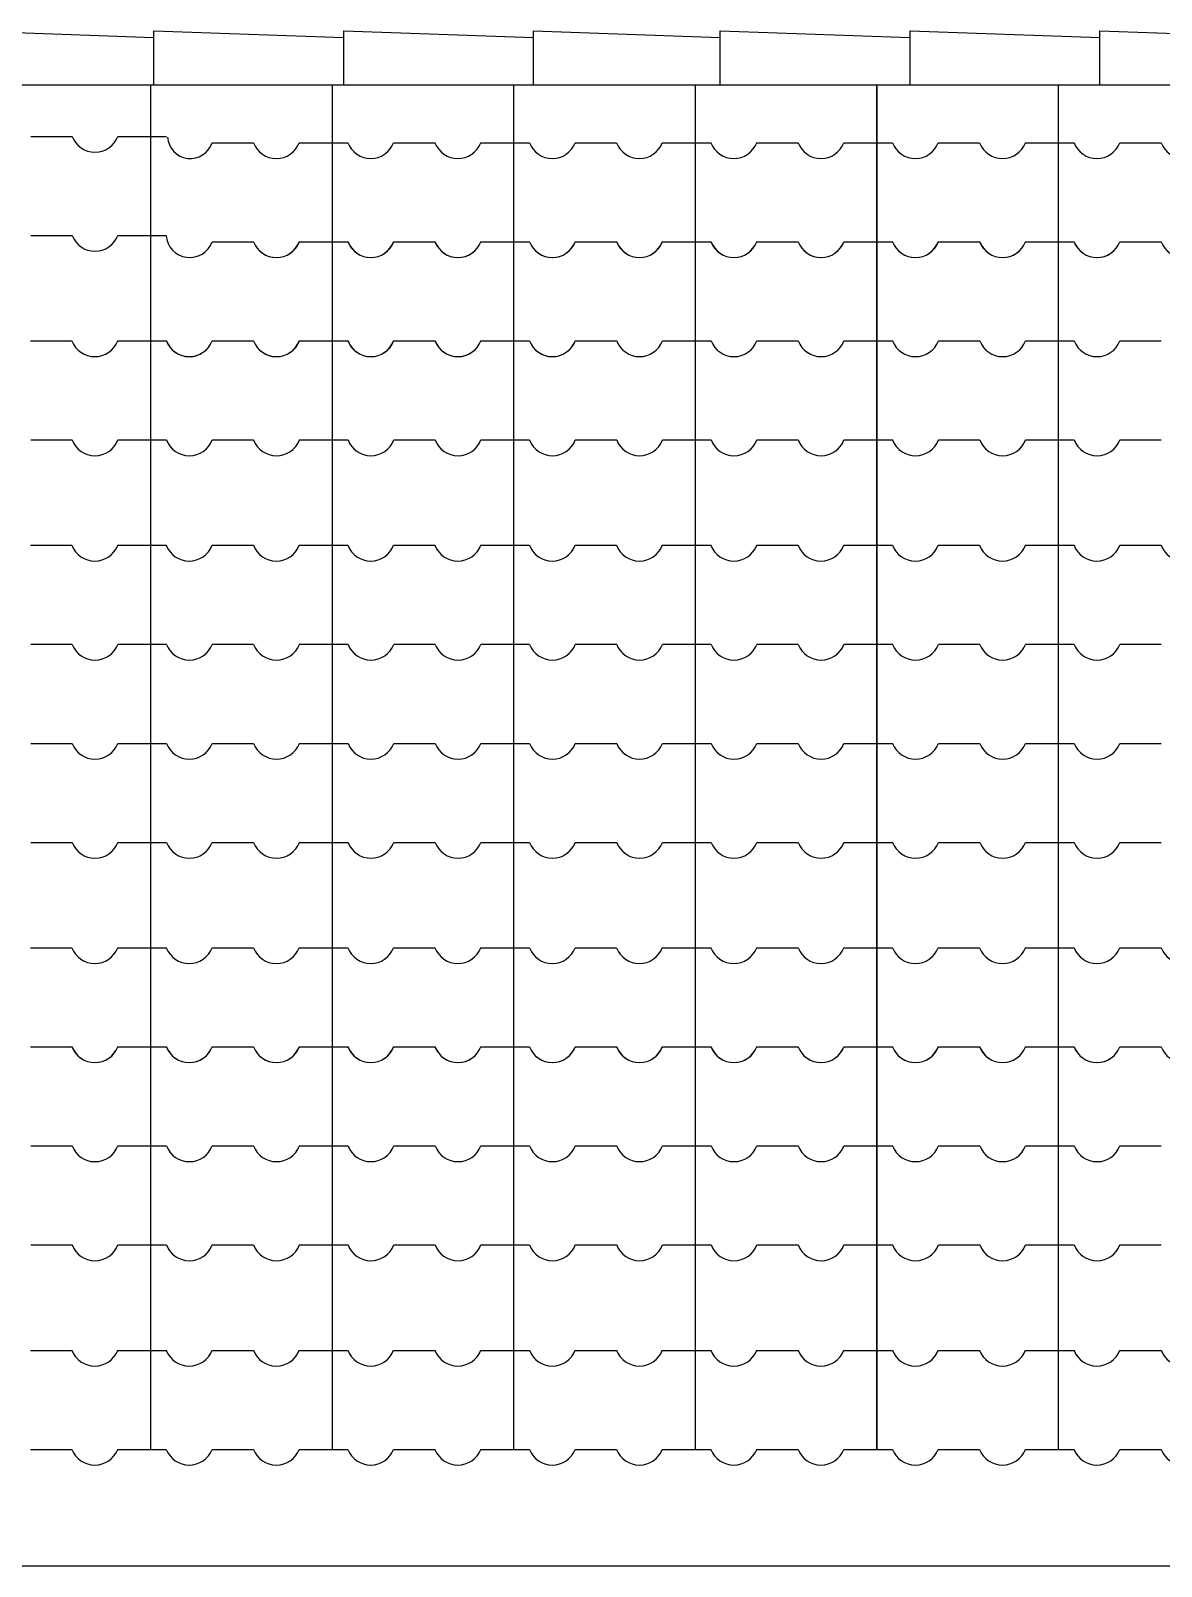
# Model space of a CAD drawing. Extents: x 359 to 444.1, y -24.8 to 1.
# Drawn here: x 370.572 to 371.942, y -7.147 to -5.287 of the extents above; entities that cross this region are included whole.
import ezdxf

# ---------------------------------------------------------------- set-up
doc = ezdxf.new("R2010")
doc.units = 0
doc.header["$LTSCALE"] = 20
for name, color, linetype in [('CORTE', 244, 'CONTINUOUS'), ('VISTAL', 30, 'CONTINUOUS'), ('VISTAP', 244, 'CONTINUOUS')]:
    doc.layers.add(name, color=color, linetype=linetype)

msp = doc.modelspace()

# ---------------------------------------------------------------- linework, layer by layer
at = {"layer": 'CORTE', "color": 1, "linetype": 'CONTINUOUS'}
for p, q in [((370.7172, -5.353), (370.7172, -5.7829)), ((370.9372, -5.353), (370.9372, -5.7829)), ((370.9372, -5.353), (370.9372, -5.7829)), ((371.1572, -5.353), (371.1572, -5.7829)), ((371.3772, -5.353), (371.3772, -5.5429)), ((371.5972, -5.353), (371.5972, -5.5429)), ((371.8172, -5.353), (371.8172, -5.5429)), ((370.5719, -5.4153), (370.6221, -5.4153)), ((370.6774, -5.4153), (370.7172, -5.4153)), ((370.7172, -5.4153), (370.7366, -5.4153)), ((370.7917, -5.4229), (370.8419, -5.4229)), ((370.8972, -5.4229), (370.9371, -5.4229)), ((370.9371, -5.4229), (370.9564, -5.4229)), ((371.0117, -5.4229), (371.0619, -5.4229)), ((371.1172, -5.4229), (371.1571, -5.4229)), ((371.1571, -5.4229), (371.1764, -5.4229)), ((371.2317, -5.4229), (371.2819, -5.4229)), ((371.3372, -5.4229), (371.3771, -5.4229)), ((371.3771, -5.4229), (371.3964, -5.4229)), ((371.4517, -5.4229), (371.5019, -5.4229)), ((371.5572, -5.4229), (371.5971, -5.4229)), ((371.5572, -5.4229), (371.5971, -5.4229)), ((371.5572, -5.4229), (371.5971, -5.4229)), ((371.5971, -5.4229), (371.6164, -5.4229)), ((371.6717, -5.4229), (371.7219, -5.4229)), ((371.7772, -5.4229), (371.8171, -5.4229)), ((371.8171, -5.4229), (371.8364, -5.4229)), ((371.8917, -5.4229), (371.9419, -5.4229)), ((370.5719, -5.5353), (370.6221, -5.5353)), ((370.6774, -5.5353), (370.7172, -5.5353)), ((370.7172, -5.5353), (370.7366, -5.5353)), ((370.7917, -5.5429), (370.8419, -5.5429)), ((370.7919, -5.5429), (370.8421, -5.5429)), ((370.8972, -5.5429), (370.9371, -5.5429)), ((370.8974, -5.5429), (370.9372, -5.5429)), ((370.9371, -5.5429), (370.9564, -5.5429)), ((370.9372, -5.5429), (370.9566, -5.5429)), ((370.9372, -5.5429), (370.9372, -6.0305)), ((371.0117, -5.5429), (371.0619, -5.5429)), ((371.0119, -5.5429), (371.0621, -5.5429)), ((371.1172, -5.5429), (371.1571, -5.5429)), ((371.1174, -5.5429), (371.1572, -5.5429)), ((371.1571, -5.5429), (371.1764, -5.5429)), ((371.1572, -5.5429), (371.1766, -5.5429)), ((371.1572, -5.5429), (371.1572, -6.0305)), ((371.2317, -5.5429), (371.2819, -5.5429)), ((371.2319, -5.5429), (371.2821, -5.5429)), ((371.3372, -5.5429), (371.3771, -5.5429)), ((371.3374, -5.5429), (371.3772, -5.5429)), ((371.3771, -5.5429), (371.3964, -5.5429)), ((371.3772, -5.5429), (371.3966, -5.5429)), ((371.3772, -5.5429), (371.3772, -6.0305)), ((371.4517, -5.5429), (371.5019, -5.5429)), ((371.4519, -5.5429), (371.5021, -5.5429)), ((371.5572, -5.5429), (371.5971, -5.5429)), ((371.5572, -5.5429), (371.5972, -5.5429)), ((371.5572, -5.5429), (371.5971, -5.5429)), ((371.5574, -5.5429), (371.5972, -5.5429)), ((371.5574, -5.5429), (371.5972, -5.5429)), ((371.5574, -5.5429), (371.5972, -5.5429)), ((371.5971, -5.5429), (371.6164, -5.5429)), ((371.5972, -5.5429), (371.6166, -5.5429)), ((371.5972, -5.5429), (371.5972, -5.9029)), ((371.5972, -5.5429), (371.5972, -6.0305)), ((371.5972, -5.5429), (371.5972, -6.0305)), ((371.5972, -5.5429), (371.5972, -6.0305)), ((371.6717, -5.5429), (371.7219, -5.5429)), ((371.6719, -5.5429), (371.7221, -5.5429)), ((371.7772, -5.5429), (371.8171, -5.5429)), ((371.7774, -5.5429), (371.8172, -5.5429)), ((371.8171, -5.5429), (371.8364, -5.5429)), ((371.8172, -5.5429), (371.8366, -5.5429)), ((371.8172, -5.5429), (371.8172, -6.0305)), ((371.8917, -5.5429), (371.9419, -5.5429)), ((371.8919, -5.5429), (371.9421, -5.5429)), ((370.5717, -5.6629), (370.6219, -5.6629)), ((370.6772, -5.6629), (370.7171, -5.6629)), ((370.7171, -5.6629), (370.7364, -5.6629)), ((370.7917, -5.6629), (370.8419, -5.6629)), ((370.7919, -5.6629), (370.8421, -5.6629)), ((370.8972, -5.6629), (370.9371, -5.6629)), ((370.8972, -5.6629), (370.9371, -5.6629)), ((370.8974, -5.6629), (370.9372, -5.6629)), ((370.9371, -5.6629), (370.9564, -5.6629)), ((370.9371, -5.6629), (370.9564, -5.6629)), ((370.9372, -5.6629), (370.9566, -5.6629)), ((371.0117, -5.6629), (371.0619, -5.6629)), ((371.0119, -5.6629), (371.0621, -5.6629)), ((371.1172, -5.6629), (371.1571, -5.6629)), ((371.1174, -5.6629), (371.1572, -5.6629)), ((371.1571, -5.6629), (371.1764, -5.6629)), ((371.1572, -5.6629), (371.1766, -5.6629)), ((371.2319, -5.6629), (371.2821, -5.6629)), ((371.3374, -5.6629), (371.3772, -5.6629)), ((371.3772, -5.6629), (371.3966, -5.6629)), ((371.4519, -5.6629), (371.5021, -5.6629)), ((371.5574, -5.6629), (371.5972, -5.6629)), ((371.5574, -5.6629), (371.5972, -5.6629)), ((371.5972, -5.6629), (371.6166, -5.6629)), ((371.6719, -5.6629), (371.7221, -5.6629)), ((371.7774, -5.6629), (371.8172, -5.6629)), ((371.8172, -5.6629), (371.8366, -5.6629)), ((371.8919, -5.6629), (371.9421, -5.6629)), ((370.5719, -5.7829), (370.6221, -5.7829)), ((370.5719, -5.7829), (370.6221, -5.7829)), ((370.6774, -5.7829), (370.7172, -5.7829)), ((370.6774, -5.7829), (370.7172, -5.7829)), ((370.7172, -5.7829), (370.7366, -5.7829)), ((370.7172, -5.7829), (370.7366, -5.7829)), ((370.7172, -5.7829), (370.7172, -6.5181)), ((370.7919, -5.7829), (370.8421, -5.7829)), ((370.7919, -5.7829), (370.8421, -5.7829)), ((370.7919, -5.7829), (370.8421, -5.7829)), ((370.8974, -5.7829), (370.9372, -5.7829)), ((370.8974, -5.7829), (370.9372, -5.7829)), ((370.8974, -5.7829), (370.9372, -5.7829)), ((370.8974, -5.7829), (370.9372, -5.7829)), ((370.8974, -5.7829), (370.9372, -5.7829)), ((370.9372, -5.7829), (370.9566, -5.7829)), ((370.9372, -5.7829), (370.9566, -5.7829)), ((370.9372, -5.7829), (370.9566, -5.7829)), ((370.9372, -5.7829), (370.9566, -5.7829)), ((370.9372, -5.7829), (370.9566, -5.7829)), ((371.0119, -5.7829), (371.0621, -5.7829)), ((371.0119, -5.7829), (371.0621, -5.7829)), ((371.0119, -5.7829), (371.0621, -5.7829)), ((371.1174, -5.7829), (371.1572, -5.7829)), ((371.1174, -5.7829), (371.1572, -5.7829)), ((371.1174, -5.7829), (371.1572, -5.7829)), ((371.1572, -5.7829), (371.1766, -5.7829)), ((371.1572, -5.7829), (371.1766, -5.7829)), ((371.1572, -5.7829), (371.1766, -5.7829)), ((371.2319, -5.7829), (371.2821, -5.7829)), ((371.3374, -5.7829), (371.3772, -5.7829)), ((371.3772, -5.7829), (371.3966, -5.7829)), ((371.4519, -5.7829), (371.5021, -5.7829)), ((371.5574, -5.7829), (371.5972, -5.7829)), ((371.5574, -5.7829), (371.5972, -5.7829)), ((371.5972, -5.7829), (371.6166, -5.7829)), ((371.6719, -5.7829), (371.7221, -5.7829)), ((371.7774, -5.7829), (371.8172, -5.7829)), ((371.8172, -5.7829), (371.8366, -5.7829)), ((371.8919, -5.7829), (371.9421, -5.7829)), ((370.9372, -5.797), (370.9372, -6.5181)), ((371.1572, -5.7987), (371.1572, -6.5181)), ((370.5717, -5.9105), (370.6219, -5.9105)), ((370.6772, -5.9105), (370.7171, -5.9105)), ((370.7171, -5.9105), (370.7364, -5.9105)), ((370.7917, -5.9105), (370.8419, -5.9105)), ((370.8972, -5.9105), (370.9371, -5.9105)), ((370.9371, -5.9105), (370.9564, -5.9105)), ((371.0117, -5.9105), (371.0619, -5.9105)), ((371.1172, -5.9105), (371.1571, -5.9105)), ((371.1571, -5.9105), (371.1764, -5.9105)), ((371.2317, -5.9105), (371.2819, -5.9105)), ((371.3372, -5.9105), (371.3771, -5.9105)), ((371.3771, -5.9105), (371.3964, -5.9105)), ((371.3772, -5.9087), (371.3772, -6.5181)), ((371.4517, -5.9105), (371.5019, -5.9105)), ((371.5572, -5.9105), (371.5971, -5.9105)), ((371.5572, -5.9105), (371.5971, -5.9105)), ((371.5971, -5.9105), (371.6164, -5.9105)), ((371.6717, -5.9105), (371.7219, -5.9105)), ((371.7772, -5.9105), (371.8171, -5.9105)), ((371.8171, -5.9105), (371.8364, -5.9105)), ((371.8172, -5.9051), (371.8172, -6.5181)), ((371.8917, -5.9105), (371.9419, -5.9105)), ((371.5972, -6.0132), (371.5972, -6.5181)), ((371.5972, -6.0184), (371.5972, -6.3905)), ((370.5719, -6.0305), (370.6221, -6.0305)), ((370.5719, -6.0305), (370.6221, -6.0305)), ((370.6774, -6.0305), (370.7172, -6.0305)), ((370.6774, -6.0305), (370.7172, -6.0305)), ((370.7172, -6.0305), (370.7366, -6.0305)), ((370.7172, -6.0305), (370.7366, -6.0305)), ((370.7919, -6.0305), (370.8421, -6.0305)), ((370.7919, -6.0305), (370.8421, -6.0305)), ((370.8974, -6.0305), (370.9372, -6.0305)), ((370.8974, -6.0305), (370.9372, -6.0305)), ((370.9372, -6.0305), (370.9566, -6.0305)), ((370.9372, -6.0305), (370.9566, -6.0305)), ((371.0119, -6.0305), (371.0621, -6.0305)), ((371.0119, -6.0305), (371.0621, -6.0305)), ((371.1174, -6.0305), (371.1572, -6.0305)), ((371.1174, -6.0305), (371.1572, -6.0305)), ((371.1572, -6.0305), (371.1766, -6.0305)), ((371.1572, -6.0305), (371.1766, -6.0305)), ((371.2319, -6.0305), (371.2821, -6.0305)), ((371.2319, -6.0305), (371.2821, -6.0305)), ((371.3374, -6.0305), (371.3772, -6.0305)), ((371.3374, -6.0305), (371.3772, -6.0305)), ((371.3772, -6.0305), (371.3966, -6.0305)), ((371.3772, -6.0305), (371.3966, -6.0305)), ((371.4519, -6.0305), (371.5021, -6.0305)), ((371.4519, -6.0305), (371.5021, -6.0305)), ((371.5574, -6.0305), (371.5972, -6.0305)), ((371.5574, -6.0305), (371.5972, -6.0305)), ((371.5574, -6.0305), (371.5972, -6.0305)), ((371.5574, -6.0305), (371.5972, -6.0305)), ((371.5574, -6.0305), (371.5972, -6.0305)), ((371.5574, -6.0305), (371.5972, -6.0305)), ((371.5972, -6.0305), (371.5972, -6.5181)), ((371.5972, -6.0305), (371.6166, -6.0305)), ((371.5972, -6.0305), (371.6166, -6.0305)), ((371.6719, -6.0305), (371.7221, -6.0305)), ((371.6719, -6.0305), (371.7221, -6.0305)), ((371.7774, -6.0305), (371.8172, -6.0305)), ((371.7774, -6.0305), (371.8172, -6.0305)), ((371.8172, -6.0305), (371.8366, -6.0305)), ((371.8172, -6.0305), (371.8366, -6.0305)), ((371.8919, -6.0305), (371.9421, -6.0305)), ((371.8919, -6.0305), (371.9421, -6.0305)), ((370.5719, -6.1505), (370.6221, -6.1505)), ((370.6774, -6.1505), (370.7172, -6.1505)), ((370.7172, -6.1505), (370.7366, -6.1505)), ((370.7919, -6.1505), (370.8421, -6.1505)), ((370.8974, -6.1505), (370.9372, -6.1505)), ((370.9372, -6.1505), (370.9566, -6.1505)), ((371.0119, -6.1505), (371.0621, -6.1505)), ((371.1174, -6.1505), (371.1572, -6.1505)), ((371.1572, -6.1505), (371.1766, -6.1505)), ((371.2319, -6.1505), (371.2821, -6.1505)), ((371.3374, -6.1505), (371.3772, -6.1505)), ((371.3772, -6.1505), (371.3966, -6.1505)), ((371.4519, -6.1505), (371.5021, -6.1505)), ((371.5574, -6.1505), (371.5972, -6.1505)), ((371.5574, -6.1505), (371.5972, -6.1505)), ((371.5574, -6.1505), (371.5972, -6.1505)), ((371.5972, -6.1505), (371.6166, -6.1505)), ((371.6719, -6.1505), (371.7221, -6.1505)), ((371.7774, -6.1505), (371.8172, -6.1505)), ((371.8172, -6.1505), (371.8366, -6.1505)), ((371.8919, -6.1505), (371.9421, -6.1505)), ((370.5719, -6.2705), (370.6221, -6.2705)), ((370.6774, -6.2705), (370.7172, -6.2705)), ((370.7172, -6.2705), (370.7366, -6.2705)), ((370.7919, -6.2705), (370.8421, -6.2705)), ((370.8974, -6.2705), (370.9372, -6.2705)), ((370.9372, -6.2705), (370.9566, -6.2705)), ((371.0119, -6.2705), (371.0621, -6.2705)), ((371.1174, -6.2705), (371.1572, -6.2705)), ((371.1572, -6.2705), (371.1766, -6.2705)), ((371.2319, -6.2705), (371.2821, -6.2705)), ((371.3374, -6.2705), (371.3772, -6.2705)), ((371.3772, -6.2705), (371.3966, -6.2705)), ((371.4519, -6.2705), (371.5021, -6.2705)), ((371.5574, -6.2705), (371.5972, -6.2705)), ((371.5574, -6.2705), (371.5972, -6.2705)), ((371.5574, -6.2705), (371.5972, -6.2705)), ((371.5972, -6.2705), (371.6166, -6.2705)), ((371.6719, -6.2705), (371.7221, -6.2705)), ((371.7774, -6.2705), (371.8172, -6.2705)), ((371.8172, -6.2705), (371.8366, -6.2705)), ((371.8919, -6.2705), (371.9421, -6.2705)), ((370.5717, -6.3981), (370.6219, -6.3981)), ((370.6772, -6.3981), (370.7171, -6.3981)), ((370.7171, -6.3981), (370.7364, -6.3981)), ((370.7917, -6.3981), (370.8419, -6.3981)), ((370.8972, -6.3981), (370.9371, -6.3981)), ((370.9371, -6.3981), (370.9564, -6.3981)), ((371.0117, -6.3981), (371.0619, -6.3981)), ((371.1172, -6.3981), (371.1571, -6.3981)), ((371.1571, -6.3981), (371.1764, -6.3981)), ((371.2317, -6.3981), (371.2819, -6.3981)), ((371.3372, -6.3981), (371.3771, -6.3981)), ((371.3771, -6.3981), (371.3964, -6.3981)), ((371.4517, -6.3981), (371.5019, -6.3981)), ((371.5572, -6.3981), (371.5971, -6.3981)), ((371.5572, -6.3981), (371.5971, -6.3981)), ((371.5572, -6.3981), (371.5971, -6.3981)), ((371.5971, -6.3981), (371.6164, -6.3981)), ((371.6717, -6.3981), (371.7219, -6.3981)), ((371.7772, -6.3981), (371.8171, -6.3981)), ((371.8171, -6.3981), (371.8364, -6.3981)), ((371.8917, -6.3981), (371.9419, -6.3981)), ((370.5717, -6.5181), (370.6219, -6.5181)), ((370.5719, -6.5181), (370.6221, -6.5181)), ((370.6772, -6.5181), (370.7171, -6.5181)), ((370.6774, -6.5181), (370.7172, -6.5181)), ((370.7171, -6.5181), (370.7364, -6.5181)), ((370.7172, -6.5181), (370.7366, -6.5181)), ((370.7172, -6.5181), (370.7172, -7.0058)), ((370.7917, -6.5181), (370.8419, -6.5181)), ((370.7919, -6.5181), (370.8421, -6.5181)), ((370.8972, -6.5181), (370.9371, -6.5181)), ((370.8974, -6.5181), (370.9372, -6.5181)), ((370.9371, -6.5181), (370.9564, -6.5181)), ((370.9372, -6.5181), (370.9566, -6.5181)), ((370.9372, -6.5181), (370.9372, -7.0058)), ((371.0117, -6.5181), (371.0619, -6.5181)), ((371.0119, -6.5181), (371.0621, -6.5181)), ((371.1172, -6.5181), (371.1571, -6.5181)), ((371.1174, -6.5181), (371.1572, -6.5181)), ((371.1571, -6.5181), (371.1764, -6.5181)), ((371.1572, -6.5181), (371.1766, -6.5181)), ((371.1572, -6.5181), (371.1572, -7.0058)), ((371.2317, -6.5181), (371.2819, -6.5181)), ((371.2319, -6.5181), (371.2821, -6.5181)), ((371.3372, -6.5181), (371.3771, -6.5181)), ((371.3374, -6.5181), (371.3772, -6.5181)), ((371.3771, -6.5181), (371.3964, -6.5181)), ((371.3772, -6.5181), (371.3966, -6.5181)), ((371.3772, -6.5181), (371.3772, -7.0058)), ((371.4517, -6.5181), (371.5019, -6.5181)), ((371.4519, -6.5181), (371.5021, -6.5181)), ((371.5572, -6.5181), (371.5971, -6.5181)), ((371.5572, -6.5181), (371.5972, -6.5181)), ((371.5572, -6.5181), (371.5971, -6.5181)), ((371.5574, -6.5181), (371.5972, -6.5181)), ((371.5574, -6.5181), (371.5972, -6.5181)), ((371.5574, -6.5181), (371.5972, -6.5181)), ((371.5971, -6.5181), (371.6164, -6.5181)), ((371.5972, -6.5181), (371.5972, -7.0058)), ((371.5972, -6.5181), (371.5972, -6.8781)), ((371.5972, -6.5181), (371.5972, -7.0058)), ((371.5972, -6.5181), (371.6166, -6.5181)), ((371.5972, -6.5181), (371.5972, -7.0058)), ((371.6717, -6.5181), (371.7219, -6.5181)), ((371.6719, -6.5181), (371.7221, -6.5181)), ((371.7772, -6.5181), (371.8171, -6.5181)), ((371.7774, -6.5181), (371.8172, -6.5181)), ((371.8171, -6.5181), (371.8364, -6.5181)), ((371.8172, -6.5181), (371.8172, -7.0058)), ((371.8172, -6.5181), (371.8366, -6.5181)), ((371.8917, -6.5181), (371.9419, -6.5181)), ((371.8919, -6.5181), (371.9421, -6.5181)), ((370.5719, -6.6381), (370.6221, -6.6381)), ((370.6774, -6.6381), (370.7172, -6.6381)), ((370.7172, -6.6381), (370.7366, -6.6381)), ((370.7919, -6.6381), (370.8421, -6.6381)), ((370.8974, -6.6381), (370.9372, -6.6381)), ((370.9372, -6.6381), (370.9566, -6.6381)), ((371.0119, -6.6381), (371.0621, -6.6381)), ((371.1174, -6.6381), (371.1572, -6.6381)), ((371.1572, -6.6381), (371.1766, -6.6381)), ((371.2319, -6.6381), (371.2821, -6.6381)), ((371.3374, -6.6381), (371.3772, -6.6381)), ((371.3772, -6.6381), (371.3966, -6.6381)), ((371.4519, -6.6381), (371.5021, -6.6381)), ((371.5574, -6.6381), (371.5972, -6.6381)), ((371.5574, -6.6381), (371.5972, -6.6381)), ((371.5972, -6.6381), (371.6166, -6.6381)), ((371.6719, -6.6381), (371.7221, -6.6381)), ((371.7774, -6.6381), (371.8172, -6.6381)), ((371.8172, -6.6381), (371.8366, -6.6381)), ((371.8919, -6.6381), (371.9421, -6.6381)), ((370.5719, -6.7581), (370.6221, -6.7581)), ((370.6774, -6.7581), (370.7172, -6.7581)), ((370.7172, -6.7581), (370.7366, -6.7581)), ((370.7919, -6.7581), (370.8421, -6.7581)), ((370.8974, -6.7581), (370.9372, -6.7581)), ((370.9372, -6.7581), (370.9566, -6.7581)), ((371.0119, -6.7581), (371.0621, -6.7581)), ((371.1174, -6.7581), (371.1572, -6.7581)), ((371.1572, -6.7581), (371.1766, -6.7581)), ((371.2319, -6.7581), (371.2821, -6.7581)), ((371.3374, -6.7581), (371.3772, -6.7581)), ((371.3772, -6.7581), (371.3966, -6.7581)), ((371.4519, -6.7581), (371.5021, -6.7581)), ((371.5574, -6.7581), (371.5972, -6.7581)), ((371.5574, -6.7581), (371.5972, -6.7581)), ((371.5972, -6.7581), (371.6166, -6.7581)), ((371.6719, -6.7581), (371.7221, -6.7581)), ((371.7774, -6.7581), (371.8172, -6.7581)), ((371.8172, -6.7581), (371.8366, -6.7581)), ((371.8919, -6.7581), (371.9421, -6.7581)), ((370.5717, -6.8858), (370.6219, -6.8858)), ((370.6772, -6.8858), (370.7171, -6.8858)), ((370.7171, -6.8858), (370.7364, -6.8858)), ((370.7917, -6.8858), (370.8419, -6.8858)), ((370.8972, -6.8858), (370.9371, -6.8858)), ((370.9371, -6.8858), (370.9564, -6.8858)), ((371.0117, -6.8858), (371.0619, -6.8858)), ((371.1172, -6.8858), (371.1571, -6.8858)), ((371.1571, -6.8858), (371.1764, -6.8858)), ((371.2317, -6.8858), (371.2819, -6.8858)), ((371.3372, -6.8858), (371.3771, -6.8858)), ((371.3771, -6.8858), (371.3964, -6.8858)), ((371.4517, -6.8858), (371.5019, -6.8858)), ((371.5572, -6.8858), (371.5971, -6.8858)), ((371.5572, -6.8858), (371.5971, -6.8858)), ((371.5971, -6.8858), (371.6164, -6.8858)), ((371.6717, -6.8858), (371.7219, -6.8858)), ((371.7772, -6.8858), (371.8171, -6.8858)), ((371.8171, -6.8858), (371.8364, -6.8858)), ((371.8917, -6.8858), (371.9419, -6.8858)), ((370.5717, -7.0058), (370.6219, -7.0058)), ((370.6772, -7.0058), (370.7171, -7.0058)), ((370.7169, -7.0058), (370.7362, -7.0058)), ((370.7917, -7.0058), (370.8419, -7.0058)), ((370.8972, -7.0058), (370.9371, -7.0058)), ((370.9371, -7.0058), (370.9564, -7.0058)), ((371.0117, -7.0058), (371.0619, -7.0058)), ((371.1172, -7.0058), (371.1571, -7.0058)), ((371.1571, -7.0058), (371.1764, -7.0058)), ((371.2317, -7.0058), (371.2819, -7.0058)), ((371.3372, -7.0058), (371.3771, -7.0058)), ((371.3771, -7.0058), (371.3964, -7.0058)), ((371.4517, -7.0058), (371.5019, -7.0058)), ((371.5572, -7.0058), (371.5972, -7.0058)), ((371.5572, -7.0058), (371.5971, -7.0058)), ((371.5971, -7.0058), (371.6164, -7.0058)), ((371.6717, -7.0058), (371.7219, -7.0058)), ((371.7772, -7.0058), (371.8171, -7.0058)), ((371.8171, -7.0058), (371.8364, -7.0058)), ((371.8917, -7.0058), (371.9419, -7.0058))]:
    msp.add_line(p, q, dxfattribs=at)
for centre, radius, start, end in [((370.6498, -5.4046), 0.0297, 201.0517, 338.9483), ((370.7654, -5.4143), 0.0277, 184.0528, 341.8558), ((370.8696, -5.4123), 0.0297, 201.0517, 338.9483), ((370.984, -5.4123), 0.0297, 201.0517, 338.9483), ((371.0896, -5.4123), 0.0297, 201.0517, 338.9483), ((371.204, -5.4123), 0.0297, 201.0517, 338.9483), ((371.3096, -5.4123), 0.0297, 201.0517, 338.9483), ((371.424, -5.4123), 0.0297, 201.0517, 338.9483), ((371.5296, -5.4123), 0.0297, 201.0517, 338.9483), ((371.644, -5.4123), 0.0297, 201.0517, 338.9483), ((371.7496, -5.4123), 0.0297, 201.0517, 338.9483), ((371.864, -5.4123), 0.0297, 201.0517, 338.9483), ((371.9696, -5.4123), 0.0297, 201.0517, 338.9483), ((370.6498, -5.5246), 0.0297, 201.0517, 338.9483), ((370.7647, -5.533), 0.0289, 184.6744, 339.9327), ((370.8696, -5.5323), 0.0297, 201.0517, 338.9483), ((370.8698, -5.5323), 0.0297, 201.0517, 338.9483), ((370.984, -5.5323), 0.0297, 201.0517, 338.9483), ((370.9842, -5.5323), 0.0297, 201.0517, 338.9483), ((371.0896, -5.5323), 0.0297, 201.0517, 338.9483), ((371.0898, -5.5323), 0.0297, 201.0517, 338.9483), ((371.204, -5.5323), 0.0297, 201.0517, 338.9483), ((371.2042, -5.5323), 0.0297, 201.0517, 338.9483), ((371.3096, -5.5323), 0.0297, 201.0517, 338.9483), ((371.3098, -5.5323), 0.0297, 201.0517, 338.9483), ((371.424, -5.5323), 0.0297, 201.0517, 338.9483), ((371.4242, -5.5323), 0.0297, 201.0517, 338.9483), ((371.5296, -5.5323), 0.0297, 201.0517, 338.9483), ((371.5298, -5.5323), 0.0297, 201.0517, 338.9483), ((371.644, -5.5323), 0.0297, 201.0517, 338.9483), ((371.6442, -5.5323), 0.0297, 201.0517, 338.9483), ((371.7496, -5.5323), 0.0297, 201.0517, 338.9483), ((371.7498, -5.5323), 0.0297, 201.0517, 338.9483), ((371.864, -5.5323), 0.0297, 201.0517, 338.9483), ((371.8642, -5.5323), 0.0297, 201.0517, 338.9483), ((371.9696, -5.5323), 0.0297, 201.0517, 338.9483), ((370.6496, -5.6523), 0.0297, 201.0517, 338.9483), ((370.764, -5.6523), 0.0297, 201.0517, 338.9483), ((370.7642, -5.6523), 0.0297, 201.0517, 338.9483), ((370.8696, -5.6523), 0.0297, 201.0517, 338.9483), ((370.8698, -5.6523), 0.0297, 201.0517, 338.9483), ((370.984, -5.6523), 0.0297, 201.0517, 338.9483), ((370.984, -5.6523), 0.0297, 201.0517, 338.9483), ((370.9842, -5.6523), 0.0297, 201.0517, 338.9483), ((371.0896, -5.6523), 0.0297, 201.0517, 338.9483), ((371.0898, -5.6523), 0.0297, 201.0517, 338.9483), ((371.204, -5.6523), 0.0297, 201.0517, 338.9483), ((371.2042, -5.6523), 0.0297, 201.0517, 338.9483), ((371.3098, -5.6523), 0.0297, 201.0517, 338.9483), ((371.4242, -5.6523), 0.0297, 201.0517, 338.9483), ((371.5298, -5.6523), 0.0297, 201.0517, 338.9483), ((371.6442, -5.6523), 0.0297, 201.0517, 338.9483), ((371.7498, -5.6523), 0.0297, 201.0517, 338.9483), ((371.8642, -5.6523), 0.0297, 201.0517, 338.9483), ((370.6498, -5.7723), 0.0297, 201.0517, 338.9483), ((370.6498, -5.7723), 0.0297, 201.0517, 338.9483), ((370.7642, -5.7723), 0.0297, 201.0517, 338.9483), ((370.7642, -5.7723), 0.0297, 201.0517, 338.9483), ((370.7642, -5.7723), 0.0297, 201.0517, 338.9483), ((370.8698, -5.7723), 0.0297, 201.0517, 338.9483), ((370.8698, -5.7723), 0.0297, 201.0517, 338.9483), ((370.8698, -5.7723), 0.0297, 201.0517, 338.9483), ((370.9842, -5.7723), 0.0297, 201.0517, 338.9483), ((370.9842, -5.7723), 0.0297, 201.0517, 338.9483), ((370.9842, -5.7723), 0.0297, 201.0517, 338.9483), ((370.9842, -5.7723), 0.0297, 201.0517, 338.9483), ((370.9842, -5.7723), 0.0297, 201.0517, 338.9483), ((371.0898, -5.7723), 0.0297, 201.0517, 338.9483), ((371.0898, -5.7723), 0.0297, 201.0517, 338.9483), ((371.0898, -5.7723), 0.0297, 201.0517, 338.9483), ((371.2042, -5.7723), 0.0297, 201.0517, 338.9483), ((371.2042, -5.7723), 0.0297, 201.0517, 338.9483), ((371.2042, -5.7723), 0.0297, 201.0517, 338.9483), ((371.3098, -5.7723), 0.0297, 201.0517, 338.9483), ((371.4242, -5.7723), 0.0297, 201.0517, 338.9483), ((371.5298, -5.7723), 0.0297, 201.0517, 338.9483), ((371.6442, -5.7723), 0.0297, 201.0517, 338.9483), ((371.7498, -5.7723), 0.0297, 201.0517, 338.9483), ((371.8642, -5.7723), 0.0297, 201.0517, 338.9483), ((370.6496, -5.8999), 0.0297, 201.0517, 338.9483), ((370.764, -5.8999), 0.0297, 201.0517, 338.9483), ((370.8696, -5.8999), 0.0297, 201.0517, 338.9483), ((370.984, -5.8999), 0.0297, 201.0517, 338.9483), ((371.0896, -5.8999), 0.0297, 201.0517, 338.9483), ((371.204, -5.8999), 0.0297, 201.0517, 338.9483), ((371.3096, -5.8999), 0.0297, 201.0517, 338.9483), ((371.424, -5.8999), 0.0297, 201.0517, 338.9483), ((371.5296, -5.8999), 0.0297, 201.0517, 338.9483), ((371.644, -5.8999), 0.0297, 201.0517, 338.9483), ((371.7496, -5.8999), 0.0297, 201.0517, 338.9483), ((371.864, -5.8999), 0.0297, 201.0517, 338.9483), ((371.9696, -5.8999), 0.0297, 201.0517, 338.9483), ((370.6498, -6.0199), 0.0297, 201.0517, 338.9483), ((370.6498, -6.0199), 0.0297, 201.0517, 338.9483), ((370.7642, -6.0199), 0.0297, 201.0517, 338.9483), ((370.7642, -6.0199), 0.0297, 201.0517, 338.9483), ((370.8698, -6.0199), 0.0297, 201.0517, 338.9483), ((370.8698, -6.0199), 0.0297, 201.0517, 338.9483), ((370.9842, -6.0199), 0.0297, 201.0517, 338.9483), ((370.9842, -6.0199), 0.0297, 201.0517, 338.9483), ((371.0898, -6.0199), 0.0297, 201.0517, 338.9483), ((371.0898, -6.0199), 0.0297, 201.0517, 338.9483), ((371.2042, -6.0199), 0.0297, 201.0517, 338.9483), ((371.2042, -6.0199), 0.0297, 201.0517, 338.9483), ((371.3098, -6.0199), 0.0297, 201.0517, 338.9483), ((371.3098, -6.0199), 0.0297, 201.0517, 338.9483), ((371.4242, -6.0199), 0.0297, 201.0517, 338.9483), ((371.4242, -6.0199), 0.0297, 201.0517, 338.9483), ((371.5298, -6.0199), 0.0297, 201.0517, 338.9483), ((371.5298, -6.0199), 0.0297, 201.0517, 338.9483), ((371.6442, -6.0199), 0.0297, 201.0517, 338.9483), ((371.6442, -6.0199), 0.0297, 201.0517, 338.9483), ((371.7498, -6.0199), 0.0297, 201.0517, 338.9483), ((371.7498, -6.0199), 0.0297, 201.0517, 338.9483), ((371.8642, -6.0199), 0.0297, 201.0517, 338.9483), ((371.8642, -6.0199), 0.0297, 201.0517, 338.9483), ((370.6498, -6.1399), 0.0297, 201.0517, 338.9483), ((370.7642, -6.1399), 0.0297, 201.0517, 338.9483), ((370.8698, -6.1399), 0.0297, 201.0517, 338.9483), ((370.9842, -6.1399), 0.0297, 201.0517, 338.9483), ((371.0898, -6.1399), 0.0297, 201.0517, 338.9483), ((371.2042, -6.1399), 0.0297, 201.0517, 338.9483), ((371.3098, -6.1399), 0.0297, 201.0517, 338.9483), ((371.4242, -6.1399), 0.0297, 201.0517, 338.9483), ((371.5298, -6.1399), 0.0297, 201.0517, 338.9483), ((371.6442, -6.1399), 0.0297, 201.0517, 338.9483), ((371.7498, -6.1399), 0.0297, 201.0517, 338.9483), ((371.8642, -6.1399), 0.0297, 201.0517, 338.9483), ((370.6498, -6.2599), 0.0297, 201.0517, 338.9483), ((370.7642, -6.2599), 0.0297, 201.0517, 338.9483), ((370.8698, -6.2599), 0.0297, 201.0517, 338.9483), ((370.9842, -6.2599), 0.0297, 201.0517, 338.9483), ((371.0898, -6.2599), 0.0297, 201.0517, 338.9483), ((371.2042, -6.2599), 0.0297, 201.0517, 338.9483), ((371.3098, -6.2599), 0.0297, 201.0517, 338.9483), ((371.4242, -6.2599), 0.0297, 201.0517, 338.9483), ((371.5298, -6.2599), 0.0297, 201.0517, 338.9483), ((371.6442, -6.2599), 0.0297, 201.0517, 338.9483), ((371.7498, -6.2599), 0.0297, 201.0517, 338.9483), ((371.8642, -6.2599), 0.0297, 201.0517, 338.9483), ((370.6496, -6.3875), 0.0297, 201.0517, 338.9483), ((370.764, -6.3875), 0.0297, 201.0517, 338.9483), ((370.8696, -6.3875), 0.0297, 201.0517, 338.9483), ((370.984, -6.3875), 0.0297, 201.0517, 338.9483), ((371.0896, -6.3875), 0.0297, 201.0517, 338.9483), ((371.204, -6.3875), 0.0297, 201.0517, 338.9483), ((371.3096, -6.3875), 0.0297, 201.0517, 338.9483), ((371.424, -6.3875), 0.0297, 201.0517, 338.9483), ((371.5296, -6.3875), 0.0297, 201.0517, 338.9483), ((371.644, -6.3875), 0.0297, 201.0517, 338.9483), ((371.7496, -6.3875), 0.0297, 201.0517, 338.9483), ((371.864, -6.3875), 0.0297, 201.0517, 338.9483), ((371.9696, -6.3875), 0.0297, 201.0517, 338.9483), ((370.6496, -6.5075), 0.0297, 201.0517, 338.9483), ((370.6498, -6.5075), 0.0297, 201.0517, 338.9483), ((370.764, -6.5075), 0.0297, 201.0517, 338.9483), ((370.7642, -6.5075), 0.0297, 201.0517, 338.9483), ((370.8696, -6.5075), 0.0297, 201.0517, 338.9483), ((370.8698, -6.5075), 0.0297, 201.0517, 338.9483), ((370.984, -6.5075), 0.0297, 201.0517, 338.9483), ((370.9842, -6.5075), 0.0297, 201.0517, 338.9483), ((371.0896, -6.5075), 0.0297, 201.0517, 338.9483), ((371.0898, -6.5075), 0.0297, 201.0517, 338.9483), ((371.204, -6.5075), 0.0297, 201.0517, 338.9483), ((371.2042, -6.5075), 0.0297, 201.0517, 338.9483), ((371.3096, -6.5075), 0.0297, 201.0517, 338.9483), ((371.3098, -6.5075), 0.0297, 201.0517, 338.9483), ((371.424, -6.5075), 0.0297, 201.0517, 338.9483), ((371.4242, -6.5075), 0.0297, 201.0517, 338.9483), ((371.5296, -6.5075), 0.0297, 201.0517, 338.9483), ((371.5298, -6.5075), 0.0297, 201.0517, 338.9483), ((371.644, -6.5075), 0.0297, 201.0517, 338.9483), ((371.6442, -6.5075), 0.0297, 201.0517, 338.9483), ((371.7496, -6.5075), 0.0297, 201.0517, 338.9483), ((371.7498, -6.5075), 0.0297, 201.0517, 338.9483), ((371.864, -6.5075), 0.0297, 201.0517, 338.9483), ((371.8642, -6.5075), 0.0297, 201.0517, 338.9483), ((371.9696, -6.5075), 0.0297, 201.0517, 338.9483), ((370.6498, -6.6275), 0.0297, 201.0517, 338.9483), ((370.7642, -6.6275), 0.0297, 201.0517, 338.9483), ((370.8698, -6.6275), 0.0297, 201.0517, 338.9483), ((370.9842, -6.6275), 0.0297, 201.0517, 338.9483), ((371.0898, -6.6275), 0.0297, 201.0517, 338.9483), ((371.2042, -6.6275), 0.0297, 201.0517, 338.9483), ((371.3098, -6.6275), 0.0297, 201.0517, 338.9483), ((371.4242, -6.6275), 0.0297, 201.0517, 338.9483), ((371.5298, -6.6275), 0.0297, 201.0517, 338.9483), ((371.6442, -6.6275), 0.0297, 201.0517, 338.9483), ((371.7498, -6.6275), 0.0297, 201.0517, 338.9483), ((371.8642, -6.6275), 0.0297, 201.0517, 338.9483), ((370.6498, -6.7475), 0.0297, 201.0517, 338.9483), ((370.7642, -6.7475), 0.0297, 201.0517, 338.9483), ((370.8698, -6.7475), 0.0297, 201.0517, 338.9483), ((370.9842, -6.7475), 0.0297, 201.0517, 338.9483), ((371.0898, -6.7475), 0.0297, 201.0517, 338.9483), ((371.2042, -6.7475), 0.0297, 201.0517, 338.9483), ((371.3098, -6.7475), 0.0297, 201.0517, 338.9483), ((371.4242, -6.7475), 0.0297, 201.0517, 338.9483), ((371.5298, -6.7475), 0.0297, 201.0517, 338.9483), ((371.6442, -6.7475), 0.0297, 201.0517, 338.9483), ((371.7498, -6.7475), 0.0297, 201.0517, 338.9483), ((371.8642, -6.7475), 0.0297, 201.0517, 338.9483), ((370.6496, -6.8751), 0.0297, 201.0517, 338.9483), ((370.764, -6.8751), 0.0297, 201.0517, 338.9483), ((370.8696, -6.8751), 0.0297, 201.0517, 338.9483), ((370.984, -6.8751), 0.0297, 201.0517, 338.9483), ((371.0896, -6.8751), 0.0297, 201.0517, 338.9483), ((371.204, -6.8751), 0.0297, 201.0517, 338.9483), ((371.3096, -6.8751), 0.0297, 201.0517, 338.9483), ((371.424, -6.8751), 0.0297, 201.0517, 338.9483), ((371.5296, -6.8751), 0.0297, 201.0517, 338.9483), ((371.644, -6.8751), 0.0297, 201.0517, 338.9483), ((371.7496, -6.8751), 0.0297, 201.0517, 338.9483), ((371.864, -6.8751), 0.0297, 201.0517, 338.9483), ((371.9696, -6.8751), 0.0297, 201.0517, 338.9483), ((370.6496, -6.9951), 0.0297, 201.0517, 338.9483), ((370.764, -6.9951), 0.0297, 201.0517, 338.9483), ((370.8696, -6.9951), 0.0297, 201.0517, 338.9483), ((370.984, -6.9951), 0.0297, 201.0517, 338.9483), ((371.0896, -6.9951), 0.0297, 201.0517, 338.9483), ((371.204, -6.9951), 0.0297, 201.0517, 338.9483), ((371.3096, -6.9951), 0.0297, 201.0517, 338.9483), ((371.424, -6.9951), 0.0297, 201.0517, 338.9483), ((371.5296, -6.9951), 0.0297, 201.0517, 338.9483), ((371.644, -6.9951), 0.0297, 201.0517, 338.9483), ((371.7496, -6.9951), 0.0297, 201.0517, 338.9483), ((371.864, -6.9951), 0.0297, 201.0517, 338.9483), ((371.9696, -6.9951), 0.0297, 201.0517, 338.9483)]:
    msp.add_arc(centre, radius, start, end, dxfattribs=at)
at = {"layer": 'VISTAL', "color": 1, "linetype": 'CONTINUOUS'}
msp.add_line((376.4499, -7.1474), (369.2491, -7.1474), dxfattribs=at)
at = {"layer": 'VISTAP', "color": 1, "linetype": 'CONTINUOUS'}
for p, q in [((370.4948, -5.2872), (370.7212, -5.2953)), ((370.7212, -5.353), (370.7212, -5.2872)), ((370.7212, -5.2872), (370.9512, -5.2955)), ((370.9512, -5.353), (370.9512, -5.2872)), ((370.9512, -5.2872), (371.1812, -5.2955)), ((371.1812, -5.353), (371.1812, -5.2872)), ((371.1812, -5.2872), (371.4076, -5.2953)), ((371.4076, -5.2872), (371.6376, -5.2955)), ((371.4076, -5.353), (371.4076, -5.2872)), ((371.6376, -5.353), (371.6376, -5.2872)), ((371.6376, -5.2872), (371.8676, -5.2955)), ((371.8676, -5.353), (371.8676, -5.2872)), ((371.8676, -5.2872), (372.094, -5.2953)), ((372.594, -5.353), (367.8982, -5.353)), ((371.5972, -5.5429), (371.5972, -5.353)), ((371.5972, -6.0305), (371.5972, -5.5429)), ((371.5972, -6.5181), (371.5972, -6.0305)), ((371.5972, -7.0058), (371.5972, -6.5181))]:
    msp.add_line(p, q, dxfattribs=at)

doc.saveas('drawing.dxf')
